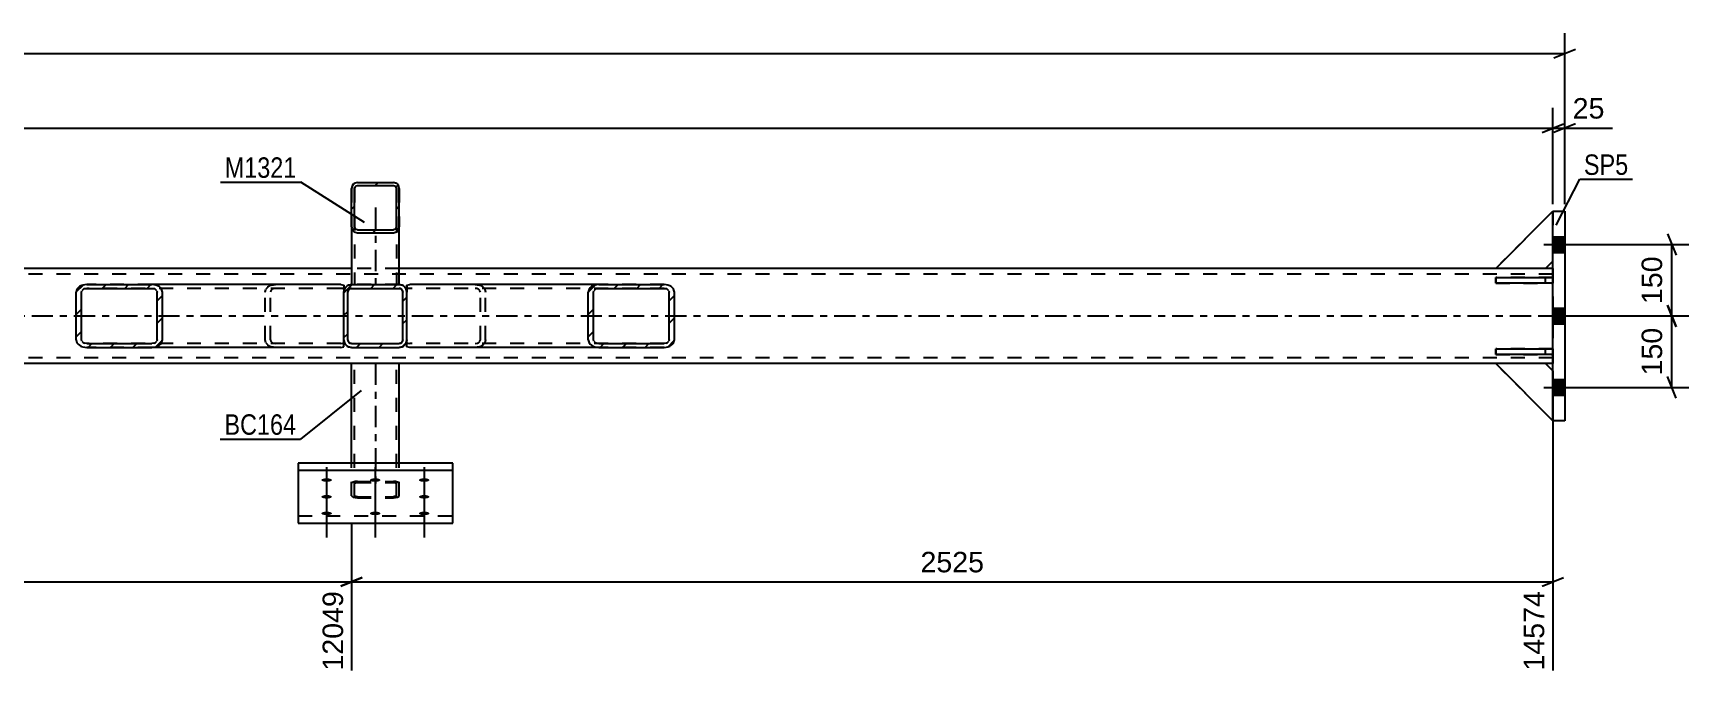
# Model space of a CAD drawing. Header units: millimetres. Extents: x -106 to 1083, y -547 to 294.
# Drawn here: x 731.9 to 963.9, y -353.1 to -263.2 of the extents above; entities that cross this region are included whole.
import ezdxf

# ---------------------------------------------------------------- set-up
doc = ezdxf.new("R2010")
doc.units = ezdxf.units.MM
doc.linetypes.add('DXK_LINE_DOT2', pattern=[3.9198, 1.9599, -1.9599])
doc.linetypes.add('DXK_LINE_DOT3', pattern=[5.9187, 2.979, -0.9799, 0.9799, -0.9799])
doc.styles.add('Arial', font='ARIAL.TTF', dxfattribs={"height": 0.2})
doc.styles.add('Arial Narrow', font='ARIALN.TTF', dxfattribs={"height": 0.2})

# ---------------------------------------------------------------- blocks, each defined once
blk = doc.blocks.new('Part-761556658-5558 - 5484')
at = {"color": 7, "linetype": 'DXK_LINE_DOT2'}
for p, q in [((944.84, -297), (21.43, -297)), ((783.18, -296.2), (776.51, -296.2)), ((943.84, -296.2), (936.84, -296.2)), ((944.84, -296.2), (944.84, -309.54)), ((944.84, -308.74), (21.43, -308.74)), ((943.84, -309.54), (936.84, -309.54))]:
    blk.add_line(p, q, dxfattribs=at)
at = {"color": 2, "linetype": 'Continuous'}
for p, q in [((776.51, -296.2), (383.18, -296.2)), ((936.84, -296.2), (783.18, -296.2)), ((944.84, -296.2), (943.84, -296.2)), ((936.84, -309.54), (21.43, -309.54)), ((944.84, -309.54), (943.84, -309.54))]:
    blk.add_line(p, q, dxfattribs=at)
at = {"color": 7, "linetype": 'DXK_LINE_DOT3'}
blk.add_line((21.43, -302.87), (944.84, -302.87), dxfattribs=at)
blk = doc.blocks.new('Part-761556658-5519 - 5484')
at = {"color": 7, "linetype": 'DXK_LINE_DOT2'}
for p, q in [((936.84, -296.2), (944.84, -288.2)), ((944.84, -288.2), (944.84, -295.2)), ((943.84, -296.2), (936.84, -296.2)), ((944.84, -295.2), (943.84, -296.2))]:
    blk.add_line(p, q, dxfattribs=at)
blk = doc.blocks.new('Part-761556658-5586 - 5484')
at = {"linetype": 'Continuous'}
h = blk.add_hatch(dxfattribs=at)
h.set_pattern_fill('', scale=0.7, style=0, pattern_type=0)
h.set_pattern_definition([(45, (782.6817, -291.1399), (-1.57154, 1.57154), [])])
h.paths.add_polyline_path([(782.38, -291.2), (782.68, -291.14), (782.94, -290.96), (783.11, -290.68), (783.18, -290.36), (783.18, -285.02), (783.11, -284.69), (782.94, -284.42), (782.68, -284.24), (782.38, -284.17), (777.31, -284.17), (777, -284.24), (776.74, -284.42), (776.57, -284.69), (776.51, -285.02), (776.51, -290.36), (776.57, -290.68), (776.74, -290.96), (777, -291.14), (777.31, -291.2)])
h.paths.add_polyline_path([(777.16, -290.75), (777.03, -290.66), (776.94, -290.52), (776.91, -290.36), (776.91, -285.02), (776.94, -284.85), (777.03, -284.72), (777.16, -284.63), (777.31, -284.59), (782.38, -284.59), (782.53, -284.63), (782.66, -284.72), (782.75, -284.85), (782.78, -285.02), (782.78, -290.36), (782.75, -290.52), (782.66, -290.66), (782.53, -290.75), (782.38, -290.78), (777.31, -290.78)])
at = {"color": 2, "linetype": 'Continuous'}
for p, q in [((776.57, -284.69), (776.51, -285.02)), ((776.51, -290.36), (776.51, -285.02)), ((776.91, -285.02), (776.94, -284.85)), ((776.91, -290.36), (776.91, -285.02)), ((776.94, -284.85), (777.03, -284.72)), ((777.31, -284.17), (777, -284.24)), ((777.03, -284.72), (777.16, -284.63)), ((777.16, -284.63), (777.31, -284.59)), ((777.31, -284.17), (782.38, -284.17)), ((777.31, -284.59), (782.38, -284.59)), ((782.68, -284.24), (782.38, -284.17)), ((782.38, -284.59), (782.53, -284.63)), ((782.53, -284.63), (782.66, -284.72)), ((782.66, -284.72), (782.75, -284.85)), ((782.75, -284.85), (782.78, -285.02)), ((782.78, -290.36), (782.78, -285.02)), ((783.18, -285.02), (783.11, -284.69)), ((783.18, -290.36), (783.18, -285.02)), ((776.51, -290.36), (776.51, -298.47)), ((776.51, -290.36), (776.57, -290.68)), ((776.94, -290.52), (776.91, -290.36)), ((777.03, -290.66), (776.94, -290.52)), ((777, -291.14), (777.31, -291.2)), ((777.16, -290.75), (777.03, -290.66)), ((777.31, -290.78), (777.16, -290.75)), ((777.31, -290.78), (782.38, -290.78)), ((777.31, -291.2), (782.38, -291.2)), ((782.53, -290.75), (782.38, -290.78)), ((782.38, -291.2), (782.68, -291.14)), ((782.66, -290.66), (782.53, -290.75)), ((782.75, -290.52), (782.66, -290.66)), ((782.78, -290.36), (782.75, -290.52)), ((783.11, -290.68), (783.18, -290.36)), ((783.18, -298.47), (783.18, -290.36)), ((783.17, -298.47), (783.18, -298.47))]:
    blk.add_line(p, q, dxfattribs=at)
at = {"color": 7, "linetype": 'DXK_LINE_DOT2'}
for p, q in [((776.51, -285.02), (776.51, -290.36)), ((776.91, -285.02), (776.91, -298.47)), ((782.78, -285.02), (782.78, -298.47)), ((783.18, -285.02), (783.18, -290.36)), ((783.18, -296.2), (776.51, -296.2)), ((783.17, -298.47), (776.51, -298.47))]:
    blk.add_line(p, q, dxfattribs=at)
at = {"color": 7, "linetype": 'DXK_LINE_DOT3'}
blk.add_line((779.84, -287.69), (779.84, -298.47), dxfattribs=at)
at = {"color": 2, "linetype": 'Continuous'}
for centre, start, end in [((777.34, -284.99), 114.0542, 158.9968), ((782.35, -284.99), 21.0032, 65.9458), ((777.34, -290.39), 201.0032, 245.9458), ((782.35, -290.39), 294.0542, 338.9968)]:
    blk.add_arc(centre, 0.823, start, end, dxfattribs=at)
blk = doc.blocks.new('Part-761556658-5522 - 5484')
at = {"color": 2, "linetype": 'Continuous'}
for p, q in [((943.84, -309.54), (936.84, -309.54)), ((936.84, -309.54), (944.84, -317.54)), ((944.84, -310.54), (943.84, -309.54))]:
    blk.add_line(p, q, dxfattribs=at)
at = {"color": 7, "linetype": 'DXK_LINE_DOT2'}
blk.add_line((944.84, -317.54), (944.84, -310.54), dxfattribs=at)
blk = doc.blocks.new('Part-761556658-5525 - 5484')
at = {"linetype": 'Continuous'}
h = blk.add_hatch(dxfattribs=at)
h.set_pattern_fill('', scale=0.7, style=0, pattern_type=0)
h.set_pattern_definition([(45, (820.85, -307.1879), (-1.57154, 1.57154), [])])
h.paths.add_polyline_path([(820.29, -307.27), (820.85, -307.19), (821.32, -306.96), (821.64, -306.61), (821.75, -306.2), (821.75, -299.54), (821.64, -299.13), (821.32, -298.78), (820.85, -298.55), (820.29, -298.47), (811.14, -298.47), (810.58, -298.55), (810.1, -298.78), (809.79, -299.13), (809.67, -299.54), (809.67, -306.2), (809.79, -306.61), (810.1, -306.96), (810.58, -307.19), (811.14, -307.27)])
h.paths.add_polyline_path([(810.86, -306.7), (810.62, -306.58), (810.46, -306.41), (810.41, -306.2), (810.41, -299.54), (810.46, -299.33), (810.62, -299.16), (810.86, -299.04), (811.14, -299), (820.29, -299), (820.57, -299.04), (820.81, -299.16), (820.97, -299.33), (821.02, -299.54), (821.02, -306.2), (820.97, -306.41), (820.81, -306.58), (820.57, -306.7), (820.29, -306.74), (811.14, -306.74)])
at = {"color": 2, "linetype": 'Continuous'}
for p, q in [((784.23, -298.53), (784.66, -298.47)), ((784.23, -298.53), (784.23, -299.54)), ((811.14, -298.47), (784.66, -298.47)), ((809.79, -299.13), (809.67, -299.54)), ((810.41, -299.54), (810.46, -299.33)), ((811.14, -298.47), (810.58, -298.55)), ((810.86, -299.04), (811.14, -299)), ((811.14, -298.47), (820.29, -298.47)), ((811.14, -299), (820.29, -299)), ((820.85, -298.55), (820.29, -298.47)), ((820.29, -299), (820.57, -299.04)), ((820.97, -299.33), (821.02, -299.54)), ((821.75, -299.54), (821.64, -299.13)), ((809.67, -306.2), (809.67, -299.54)), ((810.41, -306.2), (810.41, -299.54)), ((821.02, -306.2), (821.02, -299.54)), ((821.75, -306.2), (821.75, -299.54)), ((784.23, -307.19), (784.23, -306.2)), ((809.67, -306.2), (809.79, -306.61)), ((810.46, -306.41), (810.41, -306.2)), ((821.02, -306.2), (820.97, -306.41)), ((821.64, -306.61), (821.75, -306.2)), ((784.23, -307.21), (784.23, -307.19)), ((784.66, -307.27), (784.23, -307.21)), ((811.14, -307.27), (784.66, -307.27)), ((810.58, -307.19), (811.14, -307.27)), ((811.14, -306.74), (810.86, -306.7)), ((811.14, -306.74), (820.29, -306.74)), ((811.14, -307.27), (820.29, -307.27)), ((820.57, -306.7), (820.29, -306.74)), ((820.29, -307.27), (820.85, -307.19))]:
    blk.add_line(p, q, dxfattribs=at)
at = {"color": 7, "linetype": 'DXK_LINE_DOT2'}
for p, q in [((784.23, -299.12), (784.23, -298.53)), ((784.38, -299.04), (784.23, -299.12)), ((784.66, -299), (784.38, -299.04)), ((820.29, -299), (784.66, -299)), ((793.81, -298.47), (794.37, -298.55)), ((794.09, -299.04), (793.81, -299)), ((794.55, -299.54), (794.49, -299.33)), ((795.17, -299.13), (795.28, -299.54)), ((820.29, -298.47), (811.14, -298.47)), ((784.23, -306.96), (784.23, -299.54)), ((794.55, -306.2), (794.55, -299.54)), ((795.28, -306.2), (795.28, -299.54)), ((794.49, -306.41), (794.55, -306.2)), ((795.28, -306.2), (795.17, -306.61)), ((784.23, -306.62), (784.38, -306.7)), ((784.38, -306.7), (784.66, -306.74)), ((820.29, -306.74), (784.66, -306.74)), ((793.81, -306.74), (794.09, -306.7)), ((794.37, -307.19), (793.81, -307.27)), ((820.29, -307.27), (811.14, -307.27))]:
    blk.add_line(p, q, dxfattribs=at)
for centre, radius, start, end in [((793.93, -299.69), 0.668, 32.4105, 75.4453), ((794.04, -299.84), 1.34, 32.4105, 75.4453), ((793.93, -306.05), 0.668, 284.5547, 327.5895), ((794.04, -305.89), 1.34, 284.5547, 327.5895)]:
    blk.add_arc(centre, radius, start, end, dxfattribs=at)
at = {"color": 2, "linetype": 'Continuous'}
for centre, radius, start, end in [((810.91, -299.84), 1.34, 104.5547, 147.5895), ((811.03, -299.69), 0.668, 104.5547, 147.5895), ((820.4, -299.69), 0.668, 32.4105, 75.4453), ((820.51, -299.84), 1.34, 32.4105, 75.4453), ((810.91, -305.89), 1.34, 212.4105, 255.4453), ((811.03, -306.05), 0.668, 212.4105, 255.4453), ((820.4, -306.05), 0.668, 284.5547, 327.5895), ((820.51, -305.89), 1.34, 284.5547, 327.5895)]:
    blk.add_arc(centre, radius, start, end, dxfattribs=at)
blk = doc.blocks.new('Part-761556658-5534 - 5484')
at = {"color": 2, "linetype": 'Continuous'}
for p, q in [((790.68, -323.48), (769.01, -323.48)), ((769.01, -323.48), (769.01, -331.9)), ((769.01, -324.49), (790.68, -324.49)), ((790.68, -331.9), (790.68, -323.48)), ((769.01, -331.9), (790.68, -331.9))]:
    blk.add_line(p, q, dxfattribs=at)
at = {"color": 7, "linetype": 'DXK_LINE_DOT2'}
blk.add_line((769.01, -330.89), (790.68, -330.89), dxfattribs=at)
blk = doc.blocks.new('Part-761556658-5538 - 5484')
at = {"color": 7, "linetype": 'DXK_LINE_DOT2'}
for p, q in [((943.84, -309.54), (936.84, -309.54)), ((936.84, -309.54), (944.84, -317.54)), ((944.84, -310.54), (943.84, -309.54)), ((944.84, -317.54), (944.84, -310.54))]:
    blk.add_line(p, q, dxfattribs=at)
blk = doc.blocks.new('Part-761556658-5541 - 5484')
at = {"color": 7, "linetype": 'DXK_LINE_DOT2'}
for p, q in [((943.84, -309.54), (936.84, -309.54)), ((936.84, -309.54), (944.84, -317.54)), ((944.84, -310.54), (943.84, -309.54)), ((944.84, -317.54), (944.84, -310.54))]:
    blk.add_line(p, q, dxfattribs=at)
blk = doc.blocks.new('Bolt-761556658-5659 - 5484')
at = {"linetype": 'Continuous'}
for points in [[(773.01, -325.6), (773.16, -325.61), (773.31, -325.63), (773.44, -325.65), (773.55, -325.69), (773.64, -325.73), (773.71, -325.78), (773.74, -325.83), (773.74, -325.88), (773.71, -325.93), (773.64, -325.98), (773.55, -326.02), (773.44, -326.06), (773.31, -326.08), (773.16, -326.1), (773.01, -326.11), (772.86, -326.1), (772.71, -326.08), (772.58, -326.06), (772.46, -326.02), (772.37, -325.98), (772.31, -325.93), (772.28, -325.88), (772.28, -325.83), (772.31, -325.78), (772.37, -325.73), (772.46, -325.69), (772.58, -325.65), (772.71, -325.63), (772.86, -325.61)], [(779.81, -325.6), (779.96, -325.61), (780.11, -325.63), (780.24, -325.65), (780.35, -325.69), (780.44, -325.73), (780.51, -325.78), (780.54, -325.83), (780.54, -325.88), (780.51, -325.93), (780.44, -325.98), (780.35, -326.02), (780.24, -326.06), (780.11, -326.08), (779.96, -326.1), (779.81, -326.11), (779.66, -326.1), (779.51, -326.08), (779.38, -326.06), (779.26, -326.02), (779.17, -325.98), (779.11, -325.93), (779.08, -325.88), (779.08, -325.83), (779.11, -325.78), (779.17, -325.73), (779.26, -325.69), (779.38, -325.65), (779.51, -325.63), (779.66, -325.61)], [(786.68, -325.6), (786.83, -325.61), (786.97, -325.63), (787.11, -325.65), (787.22, -325.69), (787.31, -325.73), (787.37, -325.78), (787.4, -325.83), (787.4, -325.88), (787.37, -325.93), (787.31, -325.98), (787.22, -326.02), (787.11, -326.06), (786.97, -326.08), (786.83, -326.1), (786.68, -326.11), (786.52, -326.1), (786.38, -326.08), (786.24, -326.06), (786.13, -326.02), (786.04, -325.98), (785.98, -325.93), (785.95, -325.88), (785.95, -325.83), (785.98, -325.78), (786.04, -325.73), (786.13, -325.69), (786.24, -325.65), (786.38, -325.63), (786.52, -325.61)], [(773.01, -327.95), (773.16, -327.96), (773.31, -327.97), (773.44, -328), (773.55, -328.04), (773.64, -328.08), (773.71, -328.13), (773.74, -328.18), (773.74, -328.23), (773.71, -328.28), (773.64, -328.33), (773.55, -328.37), (773.44, -328.41), (773.31, -328.43), (773.16, -328.45), (773.01, -328.45), (772.86, -328.45), (772.71, -328.43), (772.58, -328.41), (772.46, -328.37), (772.37, -328.33), (772.31, -328.28), (772.28, -328.23), (772.28, -328.18), (772.31, -328.13), (772.37, -328.08), (772.46, -328.04), (772.58, -328), (772.71, -327.97), (772.86, -327.96)], [(786.68, -327.95), (786.83, -327.96), (786.97, -327.97), (787.11, -328), (787.22, -328.04), (787.31, -328.08), (787.37, -328.13), (787.4, -328.18), (787.4, -328.23), (787.37, -328.28), (787.31, -328.33), (787.22, -328.37), (787.11, -328.41), (786.97, -328.43), (786.83, -328.45), (786.68, -328.45), (786.52, -328.45), (786.38, -328.43), (786.24, -328.41), (786.13, -328.37), (786.04, -328.33), (785.98, -328.28), (785.95, -328.23), (785.95, -328.18), (785.98, -328.13), (786.04, -328.08), (786.13, -328.04), (786.24, -328), (786.38, -327.97), (786.52, -327.96)], [(773.01, -330.28), (773.16, -330.28), (773.31, -330.3), (773.44, -330.33), (773.55, -330.36), (773.64, -330.4), (773.71, -330.45), (773.74, -330.5), (773.74, -330.55), (773.71, -330.61), (773.64, -330.65), (773.55, -330.7), (773.44, -330.73), (773.31, -330.76), (773.16, -330.77), (773.01, -330.78), (772.86, -330.77), (772.71, -330.76), (772.58, -330.73), (772.46, -330.7), (772.37, -330.65), (772.31, -330.61), (772.28, -330.55), (772.28, -330.5), (772.31, -330.45), (772.37, -330.4), (772.46, -330.36), (772.58, -330.33), (772.71, -330.3), (772.86, -330.28)], [(779.81, -330.28), (779.96, -330.28), (780.11, -330.3), (780.24, -330.33), (780.35, -330.36), (780.44, -330.4), (780.51, -330.45), (780.54, -330.5), (780.54, -330.55), (780.51, -330.61), (780.44, -330.65), (780.35, -330.7), (780.24, -330.73), (780.11, -330.76), (779.96, -330.77), (779.81, -330.78), (779.66, -330.77), (779.51, -330.76), (779.38, -330.73), (779.26, -330.7), (779.17, -330.65), (779.11, -330.61), (779.08, -330.55), (779.08, -330.5), (779.11, -330.45), (779.17, -330.4), (779.26, -330.36), (779.38, -330.33), (779.51, -330.3), (779.66, -330.28)], [(786.68, -330.28), (786.83, -330.28), (786.97, -330.3), (787.11, -330.33), (787.22, -330.36), (787.31, -330.4), (787.37, -330.45), (787.4, -330.5), (787.4, -330.55), (787.37, -330.61), (787.31, -330.65), (787.22, -330.7), (787.11, -330.73), (786.97, -330.76), (786.83, -330.77), (786.68, -330.78), (786.52, -330.77), (786.38, -330.76), (786.24, -330.73), (786.13, -330.7), (786.04, -330.65), (785.98, -330.61), (785.95, -330.55), (785.95, -330.5), (785.98, -330.45), (786.04, -330.4), (786.13, -330.36), (786.24, -330.33), (786.38, -330.3), (786.52, -330.28)]]:
    blk.add_hatch(color=1, dxfattribs=at).paths.add_polyline_path(points)
at = {"color": 1, "linetype": 'Continuous'}
for p, q in [((773.01, -324.04), (773.01, -329.24)), ((779.81, -324.04), (779.81, -329.24)), ((786.68, -324.04), (786.68, -329.24)), ((773.01, -326.39), (773.01, -331.59)), ((786.68, -326.39), (786.68, -331.59)), ((773.01, -328.71), (773.01, -333.91)), ((779.81, -328.71), (779.81, -333.91)), ((786.68, -328.71), (786.68, -333.91))]:
    blk.add_line(p, q, dxfattribs=at)
blk = doc.blocks.new('Part-761556658-5542 - 5484')
at = {"color": 7, "linetype": 'DXK_LINE_DOT2'}
for p, q in [((944.84, -307.47), (936.84, -307.47)), ((936.84, -307.47), (936.84, -308.27)), ((936.84, -308.27), (944.84, -308.27)), ((943.84, -308.27), (943.84, -307.47)), ((944.84, -308.27), (944.84, -307.47))]:
    blk.add_line(p, q, dxfattribs=at)
blk = doc.blocks.new('Part-761556658-5607 - 5484')
at = {"color": 2, "linetype": 'Continuous'}
for p, q in [((944.84, -317.54), (944.84, -288.2)), ((944.84, -288.2), (946.51, -288.2)), ((946.51, -288.2), (946.51, -317.54)), ((946.51, -317.54), (944.84, -317.54))]:
    blk.add_line(p, q, dxfattribs=at)
blk = doc.blocks.new('Part-761556658-5543 - 5484')
at = {"color": 7, "linetype": 'DXK_LINE_DOT2'}
for p, q in [((944.84, -297.47), (936.84, -297.47)), ((936.84, -297.47), (936.84, -298.27)), ((936.84, -298.27), (944.84, -298.27)), ((943.84, -298.27), (943.84, -297.47)), ((944.84, -298.27), (944.84, -297.47))]:
    blk.add_line(p, q, dxfattribs=at)
blk = doc.blocks.new('Part-761556658-5546 - 5484')
at = {"color": 2, "linetype": 'Continuous'}
for p, q in [((936.84, -296.2), (944.84, -288.2)), ((943.84, -296.2), (936.84, -296.2)), ((944.84, -295.2), (943.84, -296.2))]:
    blk.add_line(p, q, dxfattribs=at)
at = {"color": 7, "linetype": 'DXK_LINE_DOT2'}
blk.add_line((944.84, -295.2), (944.84, -288.2), dxfattribs=at)
blk = doc.blocks.new('Part-761556658-5549 - 5484')
at = {"color": 7, "linetype": 'DXK_LINE_DOT2'}
for p, q in [((936.84, -296.2), (944.84, -288.2)), ((944.84, -288.2), (944.84, -295.2)), ((943.84, -296.2), (936.84, -296.2)), ((944.84, -295.2), (943.84, -296.2))]:
    blk.add_line(p, q, dxfattribs=at)
blk = doc.blocks.new('Part-761556658-5550 - 5484')
at = {"color": 2, "linetype": 'Continuous'}
for p, q in [((936.84, -308.27), (936.84, -307.47)), ((936.84, -307.47), (944.84, -307.47)), ((944.84, -308.27), (936.84, -308.27)), ((944.84, -307.47), (944.84, -308.27))]:
    blk.add_line(p, q, dxfattribs=at)
at = {"color": 7, "linetype": 'DXK_LINE_DOT2'}
blk.add_line((943.84, -308.27), (943.84, -307.47), dxfattribs=at)
blk = doc.blocks.new('Part-761556658-5614 - 5484')
at = {"linetype": 'Continuous'}
h = blk.add_hatch(dxfattribs=at)
h.set_pattern_fill('', scale=0.7, style=0, pattern_type=0)
h.set_pattern_definition([(45, (749.0895, -307.1879), (-1.57154, 1.57154), [])])
h.paths.add_polyline_path([(748.53, -307.27), (749.09, -307.19), (749.56, -306.96), (749.88, -306.61), (749.99, -306.2), (749.99, -299.54), (749.88, -299.13), (749.56, -298.78), (749.09, -298.55), (748.53, -298.47), (739.38, -298.47), (738.82, -298.55), (738.34, -298.78), (738.02, -299.13), (737.91, -299.54), (737.91, -306.2), (738.02, -306.61), (738.34, -306.96), (738.82, -307.19), (739.38, -307.27)])
h.paths.add_polyline_path([(739.1, -306.7), (738.86, -306.58), (738.7, -306.41), (738.65, -306.2), (738.65, -299.54), (738.7, -299.33), (738.86, -299.16), (739.1, -299.04), (739.38, -299), (748.53, -299), (748.81, -299.04), (749.05, -299.16), (749.21, -299.33), (749.26, -299.54), (749.26, -306.2), (749.21, -306.41), (749.05, -306.58), (748.81, -306.7), (748.53, -306.74), (739.38, -306.74)])
at = {"color": 2, "linetype": 'Continuous'}
for p, q in [((738.02, -299.13), (737.91, -299.54)), ((738.65, -299.54), (738.7, -299.33)), ((739.38, -298.47), (738.82, -298.55)), ((739.1, -299.04), (739.38, -299)), ((739.38, -298.47), (748.53, -298.47)), ((739.38, -299), (748.53, -299)), ((775, -298.47), (748.53, -298.47)), ((749.09, -298.55), (748.53, -298.47)), ((748.53, -299), (748.81, -299.04)), ((749.21, -299.33), (749.26, -299.54)), ((749.99, -299.54), (749.88, -299.13)), ((775, -298.47), (775.43, -298.53)), ((775.43, -298.53), (775.43, -298.55)), ((775.43, -298.55), (775.43, -298.78)), ((775.43, -298.78), (775.43, -299.54)), ((737.91, -306.2), (737.91, -299.54)), ((738.65, -306.2), (738.65, -299.54)), ((749.26, -306.2), (749.26, -299.54)), ((749.99, -306.2), (749.99, -299.54)), ((737.91, -306.2), (738.02, -306.61)), ((738.7, -306.41), (738.65, -306.2)), ((749.26, -306.2), (749.21, -306.41)), ((749.88, -306.61), (749.99, -306.2)), ((775.43, -307.21), (775.43, -306.2)), ((738.82, -307.19), (739.38, -307.27)), ((739.38, -306.74), (739.1, -306.7)), ((739.38, -306.74), (748.53, -306.74)), ((739.38, -307.27), (748.53, -307.27)), ((748.81, -306.7), (748.53, -306.74)), ((748.53, -307.27), (749.09, -307.19)), ((775, -307.27), (748.53, -307.27)), ((775, -307.27), (775.43, -307.21))]:
    blk.add_line(p, q, dxfattribs=at)
at = {"color": 7, "linetype": 'DXK_LINE_DOT2'}
for p, q in [((748.53, -298.47), (739.38, -298.47)), ((775, -299), (739.38, -299)), ((764.39, -299.54), (764.5, -299.13)), ((765.18, -299.33), (765.12, -299.54)), ((765.29, -298.55), (765.85, -298.47)), ((765.85, -299), (765.57, -299.04)), ((775.29, -299.04), (775, -299)), ((775.43, -299.12), (775.29, -299.04)), ((775.43, -298.78), (775.43, -299.12)), ((775.43, -306.2), (775.43, -299.13)), ((764.39, -306.2), (764.39, -299.54)), ((765.12, -306.2), (765.12, -299.54)), ((764.5, -306.61), (764.39, -306.2)), ((765.12, -306.2), (765.18, -306.41)), ((775, -306.74), (739.38, -306.74)), ((748.53, -307.27), (739.38, -307.27)), ((765.85, -307.27), (765.29, -307.19)), ((765.57, -306.7), (765.85, -306.74)), ((775, -306.74), (775.29, -306.7)), ((775.29, -306.7), (775.43, -306.62))]:
    blk.add_line(p, q, dxfattribs=at)
at = {"color": 2, "linetype": 'Continuous'}
for centre, radius, start, end in [((739.15, -299.84), 1.34, 104.5547, 147.5895), ((739.27, -299.69), 0.668, 104.5547, 147.5895), ((748.64, -299.69), 0.668, 32.4105, 75.4453), ((748.75, -299.84), 1.34, 32.4105, 75.4453), ((739.15, -305.89), 1.34, 212.4105, 255.4453), ((739.27, -306.05), 0.668, 212.4105, 255.4453), ((748.64, -306.05), 0.668, 284.5547, 327.5895), ((748.75, -305.89), 1.34, 284.5547, 327.5895)]:
    blk.add_arc(centre, radius, start, end, dxfattribs=at)
at = {"color": 7, "linetype": 'DXK_LINE_DOT2'}
for centre, radius, start, end in [((765.63, -299.84), 1.34, 104.5547, 147.5895), ((765.74, -299.69), 0.668, 104.5547, 147.5895), ((765.63, -305.89), 1.34, 212.4105, 255.4453), ((765.74, -306.05), 0.668, 212.4105, 255.4453)]:
    blk.add_arc(centre, radius, start, end, dxfattribs=at)
blk = doc.blocks.new('Part-761556658-5551 - 5484')
at = {"color": 2, "linetype": 'Continuous'}
for p, q in [((936.84, -298.27), (936.84, -297.47)), ((936.84, -297.47), (944.84, -297.47)), ((944.84, -298.27), (936.84, -298.27)), ((944.84, -297.47), (944.84, -298.27))]:
    blk.add_line(p, q, dxfattribs=at)
at = {"color": 7, "linetype": 'DXK_LINE_DOT2'}
blk.add_line((943.84, -298.27), (943.84, -297.47), dxfattribs=at)
blk = doc.blocks.new('Bolt-761556658-5635 - 5484')
at = {"linetype": 'Continuous'}
for points in [[(946.51, -293.97), (946.51, -291.77), (944.84, -291.77), (944.84, -293.97)], [(946.51, -293.97), (946.51, -291.77), (944.84, -291.77), (944.84, -293.97)], [(946.51, -293.97), (946.51, -291.77), (944.84, -291.77), (944.84, -293.97)], [(946.51, -293.97), (946.51, -291.77), (944.84, -291.77), (944.84, -293.97)], [(946.51, -303.97), (946.51, -301.77), (944.84, -301.77), (944.84, -303.97)], [(946.51, -303.97), (946.51, -301.77), (944.84, -301.77), (944.84, -303.97)], [(946.51, -313.97), (946.51, -311.77), (944.84, -311.77), (944.84, -313.97)], [(946.51, -313.97), (946.51, -311.77), (944.84, -311.77), (944.84, -313.97)], [(946.51, -313.97), (946.51, -311.77), (944.84, -311.77), (944.84, -313.97)], [(946.51, -313.97), (946.51, -311.77), (944.84, -311.77), (944.84, -313.97)]]:
    blk.add_hatch(color=1, dxfattribs=at).paths.add_polyline_path(points)
at = {"color": 1, "linetype": 'Continuous'}
for p, q in [((944.84, -291.77), (946.51, -291.77)), ((944.84, -291.77), (946.51, -291.77)), ((944.84, -291.77), (946.51, -291.77)), ((944.84, -291.77), (946.51, -291.77)), ((943.57, -292.87), (951.51, -292.87)), ((943.57, -292.87), (951.51, -292.87)), ((943.57, -292.87), (951.51, -292.87)), ((943.57, -292.87), (951.51, -292.87)), ((944.84, -293.97), (946.51, -293.97)), ((944.84, -293.97), (946.51, -293.97)), ((944.84, -293.97), (946.51, -293.97)), ((944.84, -293.97), (946.51, -293.97)), ((943.57, -302.87), (951.51, -302.87)), ((943.57, -302.87), (951.51, -302.87)), ((944.84, -301.77), (946.51, -301.77)), ((944.84, -301.77), (946.51, -301.77)), ((944.84, -303.97), (946.51, -303.97)), ((944.84, -303.97), (946.51, -303.97)), ((943.57, -312.87), (951.51, -312.87)), ((943.57, -312.87), (951.51, -312.87)), ((943.57, -312.87), (951.51, -312.87)), ((943.57, -312.87), (951.51, -312.87)), ((944.84, -311.77), (946.51, -311.77)), ((944.84, -311.77), (946.51, -311.77)), ((944.84, -311.77), (946.51, -311.77)), ((944.84, -311.77), (946.51, -311.77)), ((944.84, -313.97), (946.51, -313.97)), ((944.84, -313.97), (946.51, -313.97)), ((944.84, -313.97), (946.51, -313.97)), ((944.84, -313.97), (946.51, -313.97))]:
    blk.add_line(p, q, dxfattribs=at)
blk = doc.blocks.new('Part-761556658-5623 - 5484')
at = {"linetype": 'Continuous'}
h = blk.add_hatch(dxfattribs=at)
h.set_pattern_fill('', scale=0.7, style=0, pattern_type=0)
h.set_pattern_definition([(45, (783.575, -307.1879), (-1.57154, 1.57154), [])])
h.paths.add_polyline_path([(783.17, -307.27), (783.58, -307.19), (783.92, -306.96), (784.15, -306.61), (784.23, -306.2), (784.23, -299.54), (784.15, -299.13), (783.92, -298.78), (783.58, -298.55), (783.17, -298.47), (776.5, -298.47), (776.09, -298.55), (775.75, -298.78), (775.51, -299.13), (775.43, -299.54), (775.43, -306.2), (775.51, -306.61), (775.75, -306.96), (776.09, -307.19), (776.5, -307.27)])
h.paths.add_polyline_path([(776.3, -306.7), (776.12, -306.58), (776.01, -306.41), (775.97, -306.2), (775.97, -299.54), (776.01, -299.33), (776.12, -299.16), (776.3, -299.04), (776.5, -299), (783.17, -299), (783.37, -299.04), (783.54, -299.16), (783.66, -299.33), (783.7, -299.54), (783.7, -306.2), (783.66, -306.41), (783.54, -306.58), (783.37, -306.7), (783.17, -306.74), (776.5, -306.74)])
at = {"color": 7, "linetype": 'DXK_LINE_DOT2'}
for p, q in [((775.43, -299.54), (775.51, -299.13)), ((776.01, -299.33), (775.97, -299.54)), ((776.09, -298.55), (776.5, -298.47)), ((776.5, -299), (776.3, -299.04)), ((783.17, -298.47), (776.5, -298.47)), ((776.5, -299), (783.17, -299)), ((783.17, -298.47), (783.58, -298.55)), ((783.37, -299.04), (783.17, -299)), ((783.7, -299.54), (783.66, -299.33)), ((784.15, -299.13), (784.23, -299.54)), ((775.43, -306.2), (775.43, -299.54)), ((775.97, -306.2), (775.97, -299.54)), ((783.7, -306.2), (783.7, -299.54)), ((784.23, -306.2), (784.23, -299.54)), ((775.51, -306.61), (775.43, -306.2)), ((775.97, -306.2), (776.01, -306.41)), ((783.66, -306.41), (783.7, -306.2)), ((784.23, -306.2), (784.15, -306.61)), ((776.5, -307.27), (776.09, -307.19)), ((776.3, -306.7), (776.5, -306.74)), ((776.5, -306.74), (783.17, -306.74)), ((776.5, -307.27), (783.17, -307.27)), ((783.17, -306.74), (783.37, -306.7)), ((783.58, -307.19), (783.17, -307.27))]:
    blk.add_line(p, q, dxfattribs=at)
at = {"color": 2, "linetype": 'Continuous'}
for p, q in [((775.51, -299.13), (775.43, -299.54)), ((775.97, -299.54), (776.01, -299.33)), ((776.5, -298.47), (776.09, -298.55)), ((776.3, -299.04), (776.5, -299)), ((776.5, -298.47), (783.17, -298.47)), ((776.5, -299), (783.17, -299)), ((783.58, -298.55), (783.17, -298.47)), ((783.17, -299), (783.37, -299.04)), ((783.66, -299.33), (783.7, -299.54)), ((784.23, -299.54), (784.15, -299.13)), ((775.43, -306.2), (775.43, -299.54)), ((775.97, -306.2), (775.97, -299.54)), ((783.7, -306.2), (783.7, -299.54)), ((784.23, -306.2), (784.23, -299.54)), ((775.43, -306.2), (775.51, -306.61)), ((776.01, -306.41), (775.97, -306.2)), ((783.7, -306.2), (783.66, -306.41)), ((784.15, -306.61), (784.23, -306.2)), ((776.09, -307.19), (776.5, -307.27)), ((776.5, -306.74), (776.3, -306.7)), ((776.5, -306.74), (783.17, -306.74)), ((776.5, -307.27), (783.17, -307.27)), ((783.37, -306.7), (783.17, -306.74)), ((783.17, -307.27), (783.58, -307.19))]:
    blk.add_line(p, q, dxfattribs=at)
at = {"color": 7, "linetype": 'DXK_LINE_DOT2'}
for centre, radius, start, end in [((776.5, -299.54), 1.07, 112.5, 157.5), ((776.5, -299.54), 0.533, 112.5, 157.5), ((783.17, -299.54), 0.533, 22.5, 67.5), ((783.17, -299.54), 1.07, 22.5, 67.5), ((776.5, -306.2), 1.07, 202.5, 247.5), ((776.5, -306.2), 0.533, 202.5, 247.5), ((783.17, -306.2), 0.533, 292.5, 337.5), ((783.17, -306.2), 1.07, 292.5, 337.5)]:
    blk.add_arc(centre, radius, start, end, dxfattribs=at)
at = {"color": 2, "linetype": 'Continuous'}
for centre, radius, start, end in [((776.5, -299.54), 1.07, 112.5, 157.5), ((776.5, -299.54), 0.533, 112.5, 157.5), ((783.17, -299.54), 0.533, 22.5, 67.5), ((783.17, -299.54), 1.07, 22.5, 67.5), ((776.5, -306.2), 1.07, 202.5, 247.5), ((776.5, -306.2), 0.533, 202.5, 247.5), ((783.17, -306.2), 0.533, 292.5, 337.5), ((783.17, -306.2), 1.07, 292.5, 337.5)]:
    blk.add_arc(centre, radius, start, end, dxfattribs=at)
blk = doc.blocks.new('Part-761556658-5658 - 5484')
at = {"color": 2, "linetype": 'Continuous'}
for p, q in [((776.51, -323.48), (776.51, -309.54)), ((783.18, -323.48), (783.18, -309.54))]:
    blk.add_line(p, q, dxfattribs=at)
at = {"color": 7, "linetype": 'DXK_LINE_DOT2'}
for p, q in [((783.18, -309.54), (776.51, -309.54)), ((776.91, -328.06), (776.91, -309.54)), ((782.78, -328.06), (782.78, -309.54)), ((776.51, -328.06), (776.51, -323.48)), ((783.18, -328.06), (783.18, -323.48)), ((776.57, -326.22), (776.51, -326.32)), ((776.74, -326.13), (776.57, -326.22)), ((777, -326.07), (776.74, -326.13)), ((776.91, -326.32), (776.94, -326.27)), ((776.94, -326.27), (777.03, -326.23)), ((777.31, -326.05), (777, -326.07)), ((777.03, -326.23), (777.16, -326.2)), ((777.16, -326.2), (777.31, -326.19)), ((777.31, -326.05), (782.38, -326.05)), ((777.31, -326.19), (782.38, -326.19)), ((782.68, -326.07), (782.38, -326.05)), ((782.38, -326.19), (782.53, -326.2)), ((782.53, -326.2), (782.66, -326.23)), ((782.66, -326.23), (782.75, -326.27)), ((782.94, -326.13), (782.68, -326.07)), ((782.75, -326.27), (782.78, -326.32)), ((783.11, -326.22), (782.94, -326.13)), ((783.18, -326.32), (783.11, -326.22)), ((776.51, -328.06), (776.57, -328.16)), ((776.57, -328.16), (776.74, -328.25)), ((776.74, -328.25), (777, -328.31)), ((776.94, -328.11), (776.91, -328.06)), ((777.03, -328.15), (776.94, -328.11)), ((777, -328.31), (777.31, -328.33)), ((777.16, -328.18), (777.03, -328.15)), ((777.31, -328.19), (777.16, -328.18)), ((777.31, -328.19), (782.38, -328.19)), ((777.31, -328.33), (782.38, -328.33)), ((782.53, -328.18), (782.38, -328.19)), ((782.38, -328.33), (782.68, -328.31)), ((782.66, -328.15), (782.53, -328.18)), ((782.75, -328.11), (782.66, -328.15)), ((782.68, -328.31), (782.94, -328.25)), ((782.78, -328.06), (782.75, -328.11)), ((782.94, -328.25), (783.11, -328.16)), ((783.11, -328.16), (783.18, -328.06))]:
    blk.add_line(p, q, dxfattribs=at)
at = {"color": 7, "linetype": 'DXK_LINE_DOT3'}
blk.add_line((779.84, -309.54), (779.84, -327.19), dxfattribs=at)
blk = doc.blocks.new('StraightDimension-761556658-22666 - 5484')
at = {"color": 7, "linetype": 'Continuous'}
for p, q in [((944.84, -287.2), (944.84, -273.71)), ((946.51, -287.2), (946.51, -273.71)), ((943.34, -277.16), (946.34, -275.96)), ((948.01, -275.96), (945.01, -277.16)), ((944.84, -276.56), (946.51, -276.56))]:
    blk.add_line(p, q, dxfattribs=at)
at = {"color": 0}
blk.add_wipeout([(952.68, -275.81), (952.68, -271.61), (947.03, -271.61), (947.03, -275.81)], dxfattribs=at)
at = {"color": 7, "linetype": 'Continuous'}
blk.add_line((946.51, -276.56), (953.21, -276.56), dxfattribs=at)
blk.add_line((946.51, -276.56), (953.21, -276.56), dxfattribs=at)
at = {"color": 3, "style": 'Arial'}
blk.add_text('25', height=2.865, dxfattribs=at).set_placement((947.63, -275.21))
blk = doc.blocks.new('StraightDimension-761556658-5684 - 5484')
at = {"color": 7, "linetype": 'Continuous'}
for p, q in [((946.51, -287.2), (946.51, -263.24)), ((-25.67, -266.09), (946.51, -266.09)), ((945.01, -266.69), (948.01, -265.49))]:
    blk.add_line(p, q, dxfattribs=at)
blk = doc.blocks.new('StraightDimension-761556658-5825 - 5484')
at = {"color": 7, "linetype": 'Continuous'}
for p, q in [((776.51, -331.89), (776.51, -352.55)), ((376.51, -340.13), (776.51, -340.13)), ((775.01, -340.73), (778.01, -339.53))]:
    blk.add_line(p, q, dxfattribs=at)
at = {"color": 0, "linetype": 'Continuous'}
blk.add_wipeout([(775.91, -340.83), (771.71, -340.83), (771.71, -353.15), (775.91, -353.15)], dxfattribs=at)
at = {"color": 3, "linetype": 'Continuous', "style": 'Arial'}
blk.add_text('12049', height=2.865, rotation=90.0002, dxfattribs=at).set_placement((775.31, -352.55))
blk = doc.blocks.new('StraightDimension-761556658-5834 - 5484')
at = {"color": 7, "linetype": 'Continuous'}
for p, q in [((944.84, -310.54), (944.84, -352.55)), ((776.51, -331.89), (776.51, -352.55)), ((778.01, -339.53), (775.01, -340.73)), ((776.51, -340.13), (944.84, -340.13)), ((943.34, -340.73), (946.34, -339.53))]:
    blk.add_line(p, q, dxfattribs=at)
at = {"color": 0}
blk.add_wipeout([(865.72, -339.38), (865.72, -335.18), (855.63, -335.18), (855.63, -339.38)], dxfattribs=at)
at = {"color": 0, "linetype": 'Continuous'}
blk.add_wipeout([(944.24, -340.83), (940.04, -340.83), (940.04, -353.15), (944.24, -353.15)], dxfattribs=at)
at = {"color": 3, "style": 'Arial'}
blk.add_text('2525', height=2.865, dxfattribs=at).set_placement((856.23, -338.78))
at = {"color": 3, "linetype": 'Continuous', "style": 'Arial'}
blk.add_text('14574', height=2.865, rotation=90.0002, dxfattribs=at).set_placement((943.64, -352.55))
blk = doc.blocks.new('StraightDimension-761556658-22021 - 5484')
at = {"color": 7, "linetype": 'Continuous'}
for p, q in [((960.91, -291.37), (962.11, -294.37)), ((947.51, -292.87), (963.91, -292.87)), ((961.51, -302.87), (961.51, -292.87)), ((962.11, -304.37), (960.91, -301.37)), ((945.84, -302.87), (963.91, -302.87))]:
    blk.add_line(p, q, dxfattribs=at)
at = {"color": 0}
blk.add_wipeout([(960.76, -293.93), (956.56, -293.93), (956.56, -301.8), (960.76, -301.8)], dxfattribs=at)
at = {"color": 3, "style": 'Arial'}
blk.add_text('150', height=2.865, rotation=90.0002, dxfattribs=at).set_placement((960.16, -301.2))
blk = doc.blocks.new('StraightDimension-761556658-22022 - 5484')
at = {"color": 7, "linetype": 'Continuous'}
for p, q in [((960.91, -301.37), (962.11, -304.37)), ((945.84, -302.87), (963.91, -302.87)), ((961.51, -312.87), (961.51, -302.87)), ((947.51, -312.87), (963.91, -312.87)), ((962.11, -314.37), (960.91, -311.37))]:
    blk.add_line(p, q, dxfattribs=at)
at = {"color": 0}
blk.add_wipeout([(960.76, -303.93), (956.56, -303.93), (956.56, -311.8), (960.76, -311.8)], dxfattribs=at)
at = {"color": 3, "style": 'Arial'}
blk.add_text('150', height=2.865, rotation=90.0002, dxfattribs=at).set_placement((960.16, -311.2))
blk = doc.blocks.new('StraightDimension-761556658-22667 - 5484')
at = {"color": 7, "linetype": 'Continuous'}
for p, q in [((944.84, -287.2), (944.84, -273.71)), ((943.34, -277.16), (946.34, -275.96)), ((-24, -276.56), (944.84, -276.56))]:
    blk.add_line(p, q, dxfattribs=at)
blk = doc.blocks.new('Mark-761556658-5582 - 5484')
at = {"color": 0}
blk.add_wipeout([(768.78, -283.51), (768.78, -280.51), (758.73, -280.51), (758.73, -283.51)], dxfattribs=at)
blk.add_wipeout([(768.78, -283.51), (768.78, -280.51), (758.73, -280.51), (758.73, -283.51)], dxfattribs=at)
at = {"color": 30, "linetype": 'Continuous'}
for p in [(758.13, -284.11), (778.31, -289.76)]:
    blk.add_line(p, (769.38, -284.11), dxfattribs=at)
at = {"color": 3, "style": 'Arial Narrow'}
blk.add_text('M1321', height=2.863, dxfattribs=at).set_placement((758.73, -283.51))
blk = doc.blocks.new('Mark-761556658-5603 - 5484')
at = {"color": 0}
blk.add_wipeout([(955.42, -283.1), (955.42, -280.1), (949.21, -280.1), (949.21, -283.1)], dxfattribs=at)
blk.add_wipeout([(955.42, -283.1), (955.42, -280.1), (949.21, -280.1), (949.21, -283.1)], dxfattribs=at)
at = {"color": 30, "linetype": 'Continuous'}
for p, q in [((945.31, -290.15), (948.61, -283.7)), ((948.61, -283.7), (956.02, -283.7))]:
    blk.add_line(p, q, dxfattribs=at)
at = {"color": 3, "style": 'Arial Narrow'}
blk.add_text('SP5', height=2.863, dxfattribs=at).set_placement((949.21, -283.1))
blk = doc.blocks.new('Mark-761556658-5654 - 5484')
at = {"color": 0}
blk.add_wipeout([(768.74, -319.51), (768.74, -316.51), (758.69, -316.51), (758.69, -319.51)], dxfattribs=at)
blk.add_wipeout([(768.74, -319.51), (768.74, -316.51), (758.69, -316.51), (758.69, -319.51)], dxfattribs=at)
at = {"color": 30, "linetype": 'Continuous'}
for p in [(777.86, -313.31), (758.09, -320.11)]:
    blk.add_line(p, (769.34, -320.11), dxfattribs=at)
at = {"color": 3, "style": 'Arial Narrow'}
blk.add_text('BC164', height=2.863, dxfattribs=at).set_placement((758.69, -319.51))

msp = doc.modelspace()

# ---------------------------------------------------------------- block references
for name in ['Part-761556658-5586 - 5484', 'Part-761556658-5519 - 5484', 'Part-761556658-5546 - 5484', 'Part-761556658-5549 - 5484', 'Part-761556658-5607 - 5484', 'Bolt-761556658-5635 - 5484', 'Part-761556658-5558 - 5484', 'Part-761556658-5614 - 5484', 'Part-761556658-5623 - 5484', 'Part-761556658-5525 - 5484', 'Part-761556658-5543 - 5484', 'Part-761556658-5551 - 5484', 'Part-761556658-5542 - 5484', 'Part-761556658-5550 - 5484', 'Part-761556658-5658 - 5484', 'Part-761556658-5522 - 5484', 'Part-761556658-5538 - 5484', 'Part-761556658-5541 - 5484', 'Part-761556658-5534 - 5484', 'Bolt-761556658-5659 - 5484']:
    msp.add_blockref(name, (0, 0))

# ---------------------------------------------------------------- next in the draw order: block references
for name in ['StraightDimension-761556658-22666 - 5484', 'StraightDimension-761556658-22021 - 5484', 'StraightDimension-761556658-5825 - 5484']:
    msp.add_blockref(name, (0, 0))

# ---------------------------------------------------------------- next in the draw order: block references
for name in ['StraightDimension-761556658-5684 - 5484', 'StraightDimension-761556658-5834 - 5484']:
    msp.add_blockref(name, (0, 0))

# ---------------------------------------------------------------- next in the draw order: block references
for name in ['StraightDimension-761556658-22667 - 5484', 'StraightDimension-761556658-22022 - 5484', 'Mark-761556658-5654 - 5484']:
    msp.add_blockref(name, (0, 0))

# ---------------------------------------------------------------- next in the draw order: block references
for name in ['Mark-761556658-5582 - 5484', 'Mark-761556658-5603 - 5484']:
    msp.add_blockref(name, (0, 0))

doc.saveas('drawing.dxf')
